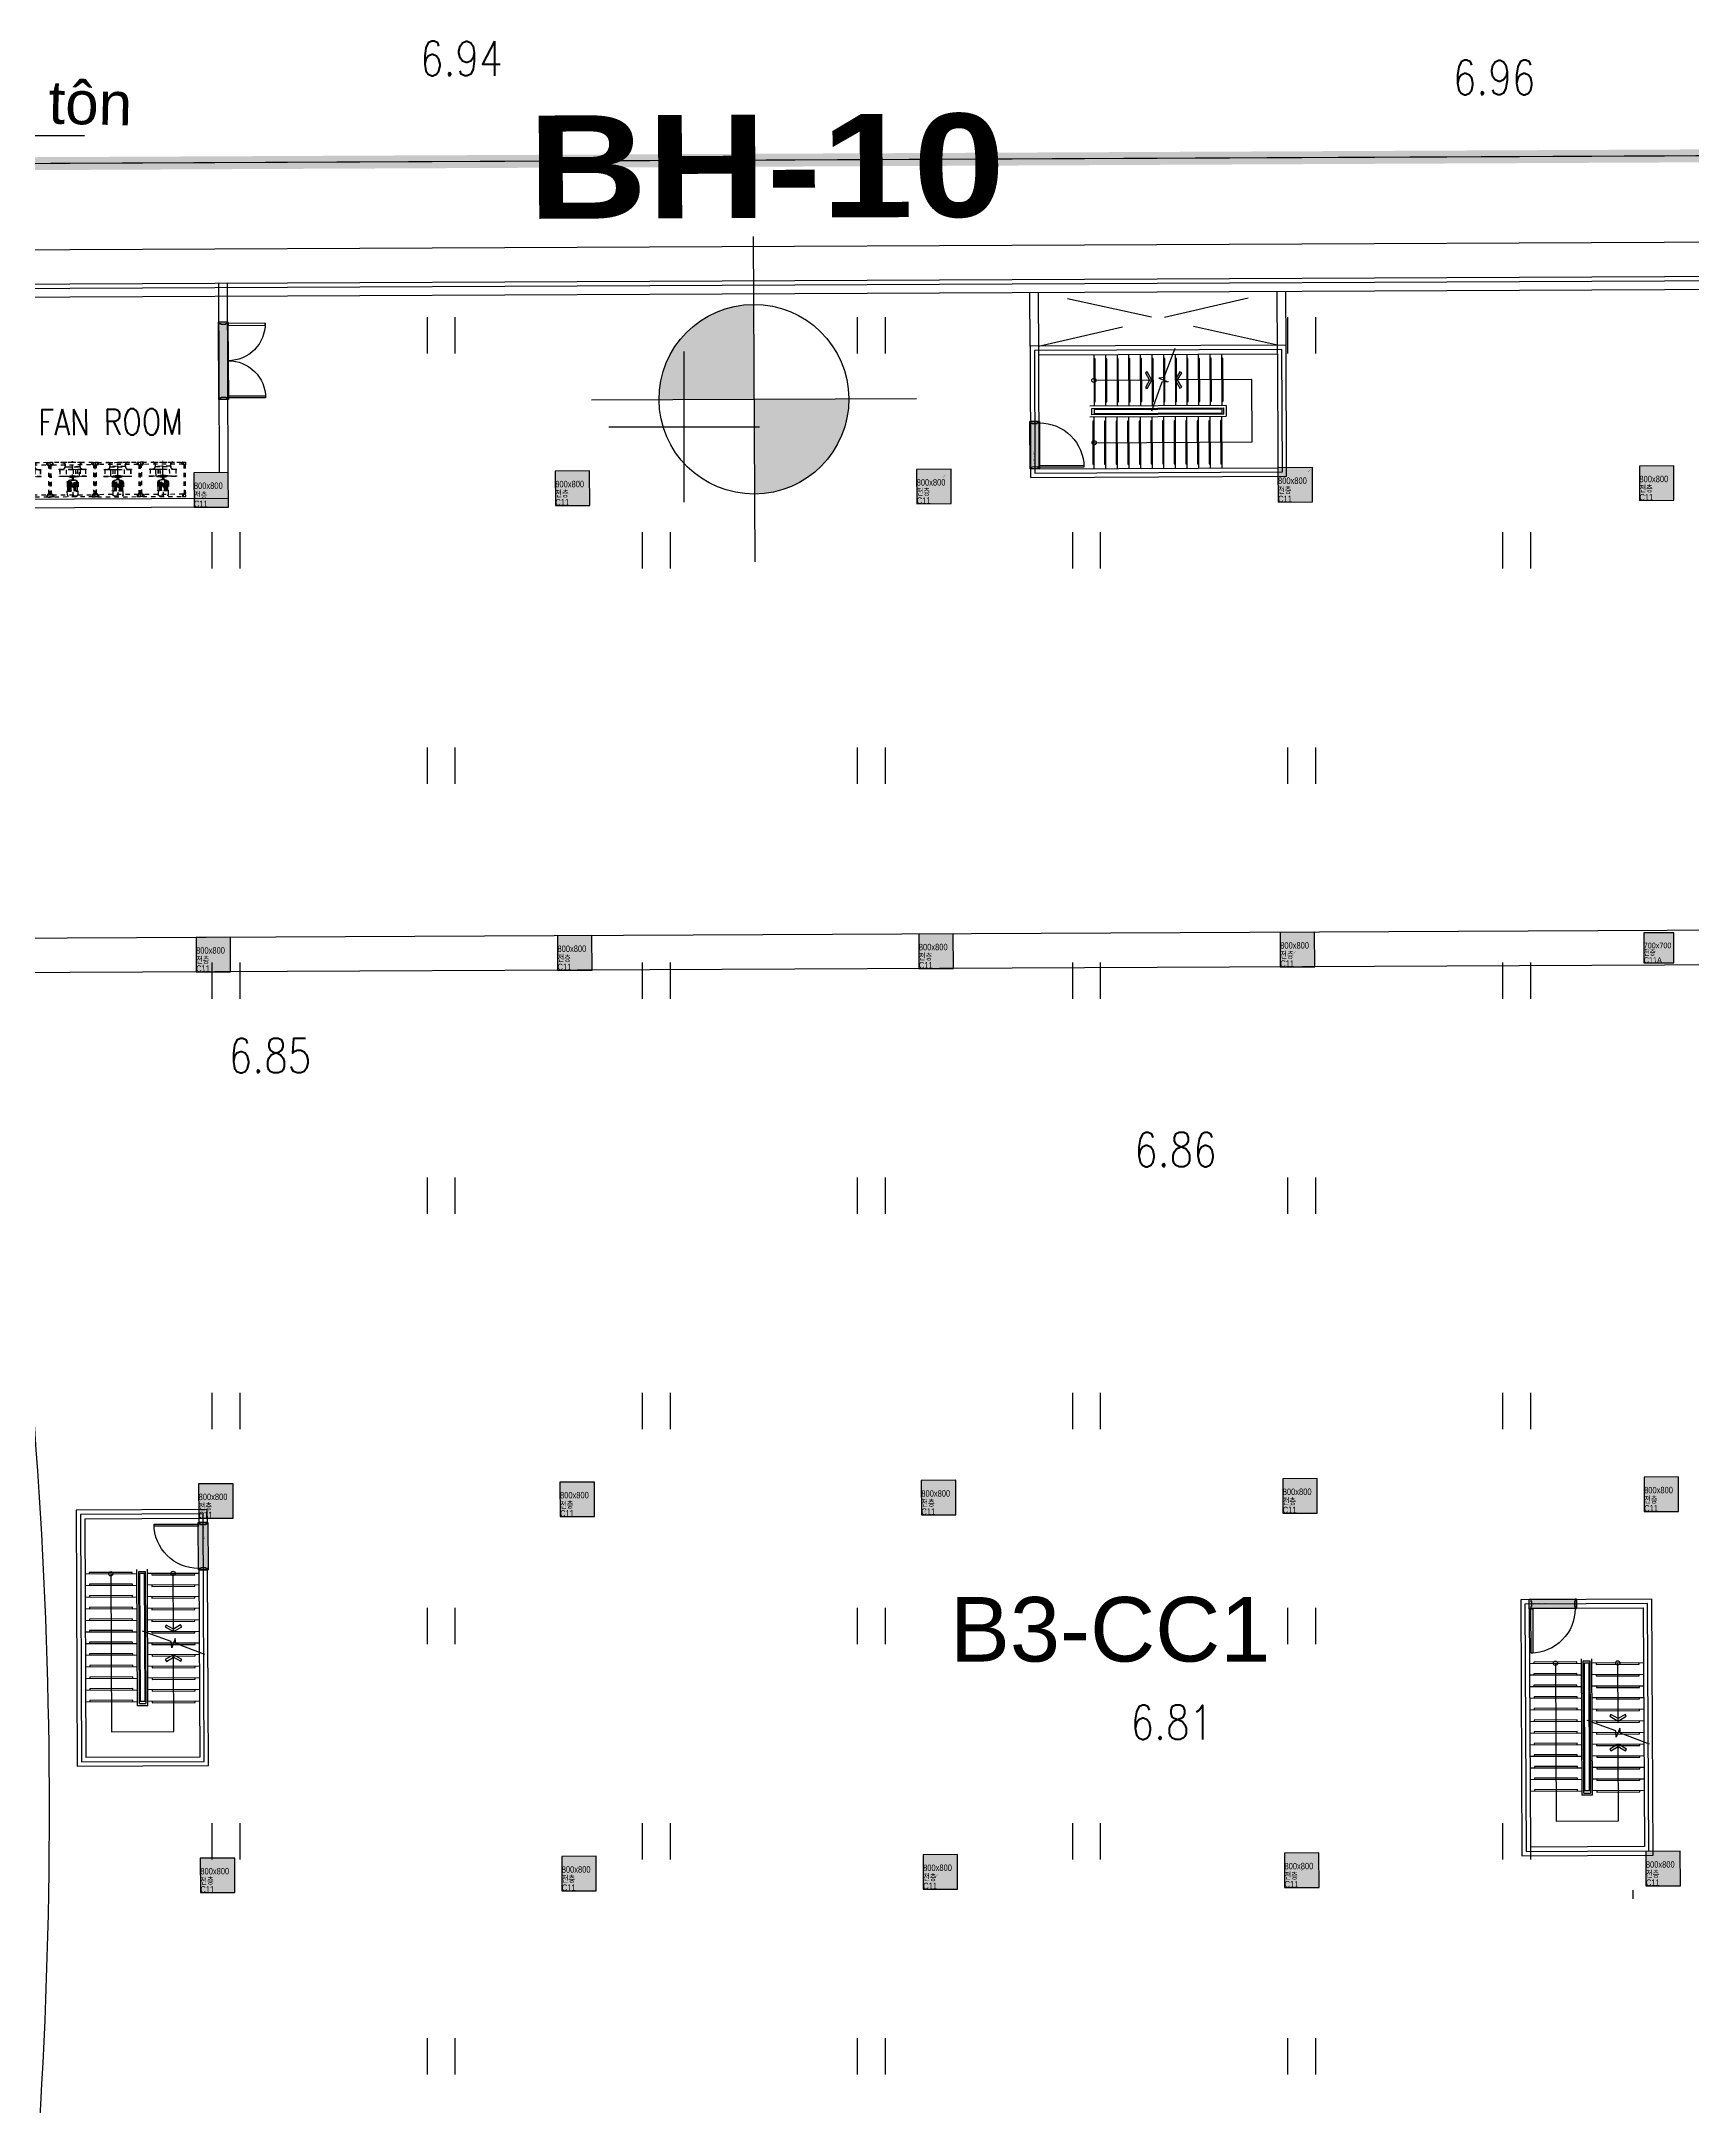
# Model space of a CAD drawing. Extents: x 582395 to 582722, y 2329868 to 2330119.
# Drawn here: x 582535.06 to 582573.44, y 2330010.96 to 2330058.96 of the extents above; entities that cross this region are included whole.
import ezdxf
from ezdxf.enums import TextEntityAlignment as Align

# ---------------------------------------------------------------- set-up
doc = ezdxf.new("R2010")
doc.units = 0
for name, pattern in [('ACAD_ISO05W100', [33, 24, -3, 0, -3, 0, -3]), ('CENTER2', [1.125, 0.75, -0.125, 0.125, -0.125]), ('DASHED', [3, 2, -1]), ('HIDDEN', [2, 1, -1])]:
    doc.linetypes.add(name, pattern=pattern)
for name, color, linetype in [('A-254', 254, 'Continuous'), ('A-CEN2', 8, 'CENTER2'), ('A-COL', 2, 'Continuous'), ('A-CON', 2, 'Continuous'), ('A-ELE2', 3, 'Continuous'), ('A-ELE4', 8, 'Continuous'), ('A-HR', 6, 'Continuous'), ('A-OPEN2', 9, 'DASHED'), ('A-SITE', 2, 'ACAD_ISO05W100'), ('A-STR', 4, 'Continuous'), ('A-SYM', 7, 'Continuous'), ('A-WALB', 3, 'Continuous'), ('A-WIN', 6, 'Continuous'), ('dc1', 4, 'Continuous'), ('K1_T', 7, 'Continuous'), ('KYHIEU', 3, 'Continuous'), ('MM-ACHT-EQPM', 1, 'Continuous'), ('RG', 11, 'Continuous'), ('TEXT1', 2, 'Continuous'), ('TEXT2', 1, 'Continuous'), ('X-PLAN$0$A-DOOR', 4, 'Continuous'), ('X-PLAN$0$A-DOORF', 9, 'Continuous'), ('새 블$0$_A-DIM', 7, 'Continuous'), ('새 블$0$boring point', 2, 'Continuous')]:
    doc.layers.add(name, color=color, linetype=linetype)
doc.layers.add('EText', color=9, linetype='Continuous', lineweight=5)
doc.styles.add('CHU', font='', dxfattribs={"height": 1.5})
doc.styles.add('DC', font='romans.shx', dxfattribs={"width": 0.8, "height": 0.8})
doc.styles.add('Hrtext', font='', dxfattribs={"width": 0.8})
doc.styles.add('style1', font='romans.shx')
doc.styles.add('X-PLAN$0$Standard', font='')
doc.styles.add('새 블$0$arial black', font='')
doc.styles.get('CHU').set_extended_font_data('.VnArial')
doc.styles.get('Hrtext').set_extended_font_data('Dotum')
doc.styles.get('X-PLAN$0$Standard').set_extended_font_data('DotumChe')
doc.styles.get('새 블$0$arial black').set_extended_font_data('Arial Black')

# ---------------------------------------------------------------- blocks, each defined once
blk = doc.blocks.new('X-PLAN$0$SD-1000-220')
at = {"layer": 'X-PLAN$0$A-DOOR', "true_color": 0xffffff}
h = blk.add_hatch(color=7, dxfattribs=at)
h.dxf.hatch_style = 1
h.paths.add_polyline_path([(0, -192), (1100, -192), (1100, 28), (0, 28)])
at = {"layer": 'X-PLAN$0$A-DOOR'}
for points in [[(35, 28), (80, 28), (80, 1058), (35, 1058)], [(0, -192), (35, -192), (35, -142), (50, -142), (50, -22), (35, -22), (35, 28), (0, 28)], [(1100, -192), (1065, -192), (1065, -142), (1050, -142), (1050, -22), (1065, -22), (1065, 28), (1100, 28)]]:
    blk.add_lwpolyline(points, close=True, dxfattribs=at)
at = {"layer": 'X-PLAN$0$A-DOOR', "color": 7, "true_color": 0xffffff}
blk.add_lwpolyline([(0, -192), (1100, -192), (1100, 28), (0, 28)], close=True, dxfattribs=at)
at = {"layer": 'X-PLAN$0$A-DOORF'}
blk.add_arc((35, 28), 1030, 359.9893, 90.0107, dxfattribs=at)
at = {"layer": 'Defpoints', "linetype": 'Continuous', "style": 'X-PLAN$0$Standard', "text_generation_flag": 6}
blk.add_text('SD-1100-220', height=37.5, rotation=180, dxfattribs=at).set_placement((251, -88), align=Align.MIDDLE)
blk = doc.blocks.new('A$C4eba979e')
at = {"layer": 'A-254'}
h = blk.add_hatch(color=256, dxfattribs=at)
h.dxf.hatch_style = 1
h.paths.add_polyline_path([(400, 400), (-400, 400), (-400, -400), (400, -400)])
at = {"layer": 'A-COL'}
blk.add_lwpolyline([(-400, -400), (400, -400), (400, 400), (-400, 400)], close=True, dxfattribs=at)
at = {"layer": 'Defpoints', "const_width": 0.373}
blk.add_lwpolyline([(400, 400), (-400, -400)], dxfattribs=at)
at = {"layer": 'Defpoints', "style": 'Hrtext', "width": 0.8}
for s, p in [('800x800', (-400, 22)), ('C11', (-400, -400)), ('전층', (-400, -200))]:
    blk.add_text(s, height=150, dxfattribs=at).set_placement(p)
blk = doc.blocks.new('A$Ce15f4b68')
at = {"layer": 'A-254'}
h = blk.add_hatch(color=256, dxfattribs=at)
h.dxf.hatch_style = 1
h.paths.add_polyline_path([(350, 350), (-350, 350), (-350, -350), (350, -350)])
at = {"layer": 'A-COL'}
blk.add_lwpolyline([(-350, -350), (350, -350), (350, 350), (-350, 350)], close=True, dxfattribs=at)
at = {"layer": 'Defpoints', "const_width": 0.327}
blk.add_lwpolyline([(350, 350), (-350, -350)], dxfattribs=at)
at = {"layer": 'Defpoints', "style": 'Hrtext', "width": 0.8}
for s, p in [('700x700', (-350, -11)), ('C11A', (-350, -350)), ('전층', (-350, -175))]:
    blk.add_text(s, height=131.2, dxfattribs=at).set_placement(p)
blk = doc.blocks.new('DOOR_DOUBLE-1')
at = {"layer": 'X-PLAN$0$A-DOOR', "true_color": 0xffffff}
h = blk.add_hatch(color=7, dxfattribs=at)
h.dxf.hatch_style = 1
h.paths.add_polyline_path([(900, 220), (-900, 220), (-900, 0), (900, 0)])
at = {"layer": 'X-PLAN$0$A-DOOR'}
for points in [[(-865, 220), (-820, 220), (-820, 1085), (-865, 1085)], [(865, 220), (820, 220), (820, 1085), (865, 1085)], [(-900, 0), (-865, 0), (-865, 50), (-850, 50), (-850, 170), (-865, 170), (-865, 220), (-900, 220)], [(900, 0), (865, 0), (865, 50), (850, 50), (850, 170), (865, 170), (865, 220), (900, 220)]]:
    blk.add_lwpolyline(points, close=True, dxfattribs=at)
at = {"layer": 'X-PLAN$0$A-DOOR', "color": 7, "true_color": 0xffffff}
blk.add_lwpolyline([(900, 220), (-900, 220), (-900, 0), (900, 0)], close=True, dxfattribs=at)
at = {"layer": 'X-PLAN$0$A-DOORF'}
for centre, start, end in [((-865, 220), 359.9893, 90.0107), ((865, 220), 89.9893, 180.0107)]:
    blk.add_arc(centre, 865, start, end, dxfattribs=at)
blk = doc.blocks.new('A$C332D1D69')
at = {"layer": 'MM-ACHT-EQPM', "color": 253, "linetype": 'HIDDEN'}
for p, q in [((30, 1000), (30, 1050)), ((30, 1050), (97, 1050)), ((30, 47), (30, 1003)), ((30, 47), (30, 1003)), ((30, 1000), (65, 1000)), ((32, 978), (32, 1000)), ((32, 978), (34, 975)), ((33, 978), (33, 1000)), ((33, 978), (34, 976)), ((76, 976), (34, 976)), ((76, 975), (34, 975)), ((80, 1000), (65, 1000)), ((77, 978), (76, 976)), ((78, 978), (76, 975)), ((783, 1050), (77, 1050)), ((783, 1050), (77, 1050)), ((77, 978), (77, 1000)), ((78, 978), (78, 1000)), ((80, 1020), (97, 1020)), ((80, 1000), (80, 1020)), ((80, 1000), (80, 50)), ((80, 1000), (97, 1000)), ((97, 1020), (97, 1050)), ((97, 1050), (97, 1050)), ((119, 1048), (97, 1048)), ((119, 1047), (97, 1047)), ((119, 1023), (97, 1023)), ((119, 1022), (97, 1022)), ((780, 1020), (97, 1020)), ((97, 1020), (97, 1000)), ((119, 1048), (122, 1046)), ((119, 1047), (121, 1046)), ((119, 1022), (122, 1024)), ((119, 1023), (121, 1024)), ((121, 1046), (121, 1024)), ((122, 1046), (122, 1024)), ((741, 1048), (738, 1046)), ((738, 1046), (738, 1024)), ((741, 1022), (738, 1024)), ((741, 1047), (739, 1046)), ((739, 1046), (739, 1024)), ((741, 1023), (739, 1024)), ((741, 1048), (763, 1048)), ((741, 1047), (763, 1047)), ((741, 1023), (763, 1023)), ((741, 1022), (763, 1022)), ((763, 1020), (763, 1050)), ((830, 1050), (763, 1050)), ((763, 1050), (763, 1050)), ((763, 1020), (763, 1000)), ((780, 1020), (763, 1020)), ((780, 1000), (763, 1000)), ((780, 1000), (780, 1020)), ((780, 1000), (780, 50)), ((780, 1000), (795, 1000)), ((782, 978), (782, 1000)), ((782, 978), (784, 975)), ((783, 978), (783, 1000)), ((783, 978), (784, 976)), ((784, 976), (826, 976)), ((784, 975), (826, 975)), ((830, 1000), (795, 1000)), ((827, 978), (826, 976)), ((828, 978), (826, 975)), ((827, 978), (827, 1000)), ((828, 978), (828, 1000)), ((830, 1000), (830, 1050)), ((830, 47), (830, 1003)), ((406, 525), (0, 525)), ((30, 796), (33, 796)), ((30, 525), (30, 796)), ((33, 789), (30, 792)), ((33, 777), (30, 779)), ((33, 764), (30, 767)), ((33, 752), (30, 755)), ((30, 254), (30, 525)), ((36, 737), (31, 741)), ((33, 753), (33, 796)), ((33, 525), (33, 736)), ((33, 314), (33, 525)), ((72, 700), (68, 704)), ((86, 698), (83, 701)), ((88, 701), (128, 701)), ((88, 699), (134, 699)), ((98, 699), (96, 701)), ((111, 699), (108, 701)), ((123, 699), (121, 701)), ((128, 706), (129, 706)), ((128, 706), (128, 701)), ((128, 703), (129, 703)), ((128, 701), (134, 701)), ((128, 699), (128, 351)), ((132, 703), (129, 706)), ((134, 701), (133, 701)), ((134, 525), (134, 701)), ((134, 349), (134, 525)), ((143, 704), (140, 706)), ((153, 707), (150, 709)), ((161, 711), (159, 713)), ((169, 715), (167, 717)), ((176, 721), (174, 723)), ((182, 728), (180, 729)), ((187, 735), (185, 737)), ((191, 743), (189, 745)), ((194, 752), (192, 755)), ((193, 847), (196, 847)), ((193, 761), (193, 847)), ((196, 838), (193, 841)), ((196, 826), (193, 828)), ((196, 813), (193, 816)), ((196, 801), (193, 804)), ((196, 788), (193, 791)), ((196, 776), (193, 779)), ((196, 763), (193, 766)), ((193, 525), (193, 748)), ((193, 302), (193, 525)), ((196, 525), (196, 847)), ((196, 826), (351, 826)), ((196, 823), (351, 823)), ((196, 673), (351, 673)), ((196, 203), (196, 525)), ((196, 515), (342, 515)), ((320, 525), (843, 525)), ((335, 539), (335, 511)), ((335, 539), (335, 511)), ((336, 540), (427, 540)), ((336, 510), (427, 510)), ((342, 587), (342, 515)), ((342, 587), (349, 587)), ((342, 543), (374, 543)), ((342, 515), (342, 463)), ((374, 507), (342, 507)), ((349, 635), (349, 515)), ((349, 635), (356, 635)), ((349, 515), (349, 415)), ((351, 847), (356, 847)), ((351, 635), (351, 847)), ((356, 839), (351, 845)), ((356, 827), (351, 832)), ((356, 814), (351, 820)), ((356, 802), (351, 807)), ((356, 789), (351, 795)), ((356, 777), (351, 782)), ((356, 764), (351, 770)), ((356, 752), (351, 757)), ((356, 739), (351, 745)), ((356, 727), (351, 732)), ((356, 714), (351, 720)), ((356, 702), (351, 708)), ((356, 690), (351, 695)), ((356, 677), (351, 683)), ((356, 665), (351, 670)), ((356, 652), (351, 658)), ((356, 640), (351, 645)), ((356, 525), (356, 847)), ((356, 665), (365, 665)), ((356, 203), (356, 525)), ((365, 525), (365, 665)), ((365, 385), (365, 525)), ((366, 587), (374, 587)), ((374, 525), (374, 587)), ((374, 463), (374, 525)), ((427, 540), (429, 543)), ((427, 540), (427, 510)), ((429, 507), (427, 510)), ((429, 543), (429, 507)), ((429, 543), (431, 543)), ((429, 507), (431, 507)), ((431, 562), (431, 488)), ((431, 562), (438, 562)), ((431, 488), (438, 488)), ((438, 567), (438, 483)), ((438, 567), (440, 567)), ((438, 483), (440, 483)), ((440, 567), (440, 483)), ((471, 651), (471, 409)), ((486, 651), (471, 651)), ((486, 650), (499, 655)), ((486, 651), (486, 404)), ((699, 638), (486, 638)), ((486, 630), (499, 636)), ((699, 618), (486, 618)), ((486, 611), (499, 616)), ((699, 599), (486, 599)), ((486, 591), (499, 597)), ((699, 579), (486, 579)), ((486, 572), (499, 577)), ((699, 560), (486, 560)), ((486, 552), (499, 558)), ((486, 498), (499, 493)), ((699, 490), (486, 490)), ((493, 652), (692, 652)), ((493, 633), (692, 633)), ((493, 613), (692, 613)), ((493, 594), (692, 594)), ((493, 574), (692, 574)), ((493, 555), (692, 555)), ((493, 495), (692, 495)), ((499, 655), (685, 655)), ((499, 638), (499, 636)), ((499, 636), (685, 636)), ((499, 618), (499, 616)), ((499, 616), (685, 616)), ((499, 599), (499, 597)), ((499, 597), (685, 597)), ((499, 579), (499, 577)), ((499, 577), (685, 577)), ((499, 560), (499, 558)), ((499, 558), (685, 558)), ((499, 493), (685, 493)), ((499, 490), (499, 493)), ((587, 655), (587, 397)), ((699, 650), (685, 655)), ((685, 638), (685, 636)), ((699, 630), (685, 636)), ((685, 618), (685, 616)), ((699, 611), (685, 616)), ((685, 599), (685, 597)), ((699, 591), (685, 597)), ((685, 579), (685, 577)), ((699, 572), (685, 577)), ((685, 560), (685, 558)), ((699, 552), (685, 558)), ((699, 498), (685, 493)), ((685, 490), (685, 493)), ((699, 650), (699, 404)), ((783, 650), (699, 650)), ((810, 436), (810, 623)), ((33, 298), (30, 296)), ((33, 286), (30, 283)), ((33, 273), (30, 271)), ((33, 261), (30, 258)), ((33, 254), (30, 254)), ((30, 50), (30, 0)), ((30, 50), (65, 50)), ((30, 0), (97, 0)), ((36, 314), (31, 309)), ((32, 72), (34, 75)), ((32, 72), (32, 50)), ((33, 254), (33, 297)), ((33, 72), (34, 74)), ((33, 72), (33, 50)), ((76, 75), (34, 75)), ((76, 74), (34, 74)), ((80, 50), (65, 50)), ((72, 350), (68, 346)), ((78, 72), (76, 75)), ((77, 72), (76, 74)), ((77, 72), (77, 50)), ((783, 0), (77, 0)), ((783, 0), (77, 0)), ((78, 72), (78, 50)), ((80, 50), (80, 30)), ((80, 50), (97, 50)), ((80, 30), (97, 30)), ((86, 352), (83, 349)), ((134, 351), (88, 351)), ((128, 349), (88, 349)), ((98, 351), (96, 349)), ((97, 30), (97, 50)), ((763, 30), (97, 30)), ((97, 30), (97, 0)), ((119, 28), (97, 28)), ((119, 27), (97, 27)), ((119, 3), (97, 3)), ((119, 2), (97, 2)), ((97, 0), (97, 0)), ((111, 351), (108, 349)), ((119, 28), (122, 26)), ((119, 27), (121, 26)), ((119, 2), (122, 4)), ((119, 3), (121, 4)), ((123, 351), (121, 349)), ((121, 4), (121, 26)), ((122, 4), (122, 26)), ((128, 349), (128, 344)), ((134, 349), (128, 349)), ((129, 347), (128, 347)), ((129, 344), (128, 344)), ((132, 347), (129, 344)), ((134, 350), (133, 349)), ((143, 346), (140, 344)), ((153, 343), (150, 341)), ((161, 340), (159, 337)), ((169, 335), (167, 333)), ((176, 329), (174, 327)), ((182, 323), (180, 321)), ((187, 315), (185, 313)), ((191, 307), (189, 305)), ((194, 298), (192, 295)), ((193, 203), (193, 289)), ((196, 287), (193, 284)), ((196, 274), (193, 271)), ((196, 262), (193, 259)), ((196, 249), (193, 247)), ((196, 237), (193, 234)), ((196, 224), (193, 222)), ((196, 212), (193, 209)), ((196, 203), (193, 203)), ((196, 456), (349, 456)), ((196, 454), (349, 454)), ((196, 411), (351, 411)), ((196, 409), (351, 409)), ((351, 363), (196, 363)), ((196, 352), (351, 352)), ((196, 227), (351, 227)), ((196, 224), (351, 224)), ((349, 463), (342, 463)), ((356, 415), (349, 415)), ((351, 203), (351, 415)), ((356, 403), (351, 408)), ((356, 390), (351, 396)), ((356, 378), (351, 383)), ((356, 365), (351, 371)), ((356, 353), (351, 358)), ((356, 340), (351, 346)), ((356, 328), (351, 333)), ((356, 315), (351, 321)), ((356, 303), (351, 308)), ((356, 290), (351, 296)), ((356, 278), (351, 283)), ((356, 265), (351, 271)), ((356, 253), (351, 258)), ((356, 240), (351, 246)), ((356, 228), (351, 234)), ((356, 215), (351, 221)), ((356, 203), (351, 209)), ((356, 203), (351, 203)), ((365, 385), (356, 385)), ((374, 463), (366, 463)), ((486, 409), (471, 409)), ((486, 478), (499, 473)), ((699, 471), (486, 471)), ((486, 459), (499, 454)), ((699, 451), (486, 451)), ((486, 439), (499, 434)), ((486, 420), (499, 415)), ((699, 412), (486, 412)), ((486, 400), (499, 395)), ((493, 476), (692, 476)), ((493, 456), (692, 456)), ((493, 437), (692, 437)), ((493, 417), (692, 417)), ((493, 398), (692, 398)), ((499, 473), (685, 473)), ((499, 471), (499, 473)), ((499, 454), (685, 454)), ((499, 451), (499, 454)), ((499, 434), (685, 434)), ((499, 432), (499, 434)), ((499, 415), (685, 415)), ((499, 412), (499, 415)), ((499, 395), (685, 395)), ((699, 478), (685, 473)), ((685, 471), (685, 473)), ((699, 459), (685, 454)), ((685, 451), (685, 454)), ((699, 439), (685, 434)), ((685, 432), (685, 434)), ((699, 420), (685, 415)), ((685, 412), (685, 415)), ((699, 400), (685, 395)), ((699, 409), (783, 409)), ((741, 28), (738, 26)), ((738, 4), (738, 26)), ((741, 2), (738, 4)), ((741, 27), (739, 26)), ((739, 4), (739, 26)), ((741, 3), (739, 4)), ((741, 28), (763, 28)), ((741, 27), (763, 27)), ((741, 3), (763, 3)), ((741, 2), (763, 2)), ((763, 30), (763, 50)), ((780, 50), (763, 50)), ((763, 30), (763, 0)), ((780, 30), (763, 30)), ((830, 0), (763, 0)), ((763, 0), (763, 0)), ((780, 50), (780, 30)), ((780, 50), (795, 50)), ((782, 72), (784, 75)), ((782, 72), (782, 50)), ((783, 72), (784, 74)), ((783, 72), (783, 50)), ((784, 75), (826, 75)), ((784, 74), (826, 74)), ((830, 50), (795, 50)), ((828, 72), (826, 75)), ((827, 72), (826, 74)), ((827, 72), (827, 50)), ((828, 72), (828, 50)), ((830, 50), (830, 0))]:
    blk.add_line(p, q, dxfattribs=at)
for centre in [(94, 1003), (766, 1003), (94, 47), (766, 47)]:
    blk.add_circle(centre, 1.17, dxfattribs=at)
for centre, radius, start, end in [((85, 753), 54.8, 180.6764, 273.6831), ((85, 753), 52.1, 180.7136, 273.8723), ((130, 769), 63.2, 268.9575, 353.0607), ((130, 769), 66, 268.9984, 353.3735), ((366, 589), 1.67, 180, 270), ((85, 297), 54.8, 86.3169, 179.3236), ((85, 297), 52.1, 86.1277, 179.2864), ((130, 281), 66, 6.6265, 91.0016), ((130, 281), 63.2, 6.9393, 91.0425), ((366, 461), 1.67, 90, 180)]:
    blk.add_arc(centre, radius, start, end, dxfattribs=at)
at = {"layer": 'MM-ACHT-EQPM', "color": 253, "linetype": 'HIDDEN', "extrusion": (0, 0, -1)}
for centre, major_axis, start_param, end_param in [((336, 539), (0.766, 0.766), 3.926991, 5.497787), ((336, 539), (0.766, 0.766), 3.926991, 5.497787), ((336, 511), (-0.766, 0.766), 3.926991, 5.497787), ((336, 511), (-0.766, 0.766), 3.926991, 5.497787), ((547, 566), (-75.6, 75.6), 5.506722, 6.270067), ((547, 484), (75.6, 75.6), 3.154711, 3.918056), ((783, 623), (19.2, 19.2), -0.785398, 0.785398), ((783, 436), (-19.2, 19.2), 2.356194, 3.926991)]:
    blk.add_ellipse(centre, major_axis=major_axis, ratio=1, start_param=start_param, end_param=end_param, dxfattribs=at)
blk = doc.blocks.new('새 블$0$A$C76023817')
at = {"layer": '새 블$0$boring point'}
h = blk.add_hatch(color=3, dxfattribs=at)
edge = h.paths.add_edge_path()
edge.add_line((0, 0), (0, 1378))
edge.add_ellipse((0, 0), major_axis=(-120, 1373), ratio=1, start_angle=-5.0166, end_angle=84.9834)
edge.add_line((-1378, 0), (0, 0))
h = blk.add_hatch(color=3, dxfattribs=at)
edge = h.paths.add_edge_path()
edge.add_line((0, 0), (0, -1378))
edge.add_ellipse((0, 0), major_axis=(-120, 1373), ratio=1, start_angle=174.9834, end_angle=264.9834)
edge.add_line((1378, 0), (0, 0))
at = {"layer": '새 블$0$boring point', "color": 3}
for p, q in [((0, 2362), (0, -2362)), ((-2362, 0), (2362, 0))]:
    blk.add_line(p, q, dxfattribs=at)
blk.add_ellipse((0, 0), major_axis=(-2, 1378), ratio=1, start_param=4.710742435276957, end_param=10.99392774245654, dxfattribs=at)

msp = doc.modelspace()

# ---------------------------------------------------------------- linework, layer by layer
msp.add_line((582536.063, 2330056.762), (582532.49, 2330056.762))
at = {"layer": 'A-CEN2', "color": 8, "ltscale": 10}
for points in [[(582558.153, 2330048.926), (582563.903, 2330048.953), (582563.889, 2330051.803), (582558.139, 2330051.776)], [(582535.965, 2330024.723), (582535.992, 2330018.973), (582538.842, 2330018.986), (582538.815, 2330024.736)], [(582569.543, 2330022.643), (582569.57, 2330016.893), (582572.42, 2330016.907), (582572.393, 2330022.657)]]:
    msp.add_lwpolyline(points, close=True, dxfattribs=at)
at = {"layer": 'A-CON', "color": 8, "ltscale": 10}
for p, q in [((582449.779, 2330053.722), (582639.202, 2330054.603)), ((582450.583, 2330052.926), (582638.874, 2330053.802)), ((582558.24, 2330051.677), (582563.79, 2330051.702)), ((582558.252, 2330049.027), (582558.24, 2330051.677)), ((582563.79, 2330051.702), (582563.802, 2330049.052)), ((582536.066, 2330024.623), (582538.716, 2330024.636)), ((582538.716, 2330024.636), (582538.716, 2330024.536)), ((582538.916, 2330024.536), (582538.716, 2330024.536)), ((582538.721, 2330023.436), (582538.741, 2330019.086)), ((582538.921, 2330023.436), (582538.721, 2330023.436)), ((582569.644, 2330022.544), (582572.294, 2330022.556)), ((582572.294, 2330022.556), (582572.32, 2330017.006)), ((582538.741, 2330019.086), (582536.091, 2330019.073)), ((582572.32, 2330017.006), (582569.67, 2330016.994))]:
    msp.add_line(p, q, dxfattribs=at)
at = {"layer": 'A-CON', "color": 8}
for p, q in [((582649.852, 2330038.653), (582490.953, 2330037.914)), ((582649.055, 2330037.849), (582491.757, 2330037.117))]:
    msp.add_line(p, q, dxfattribs=at)
at = {"layer": 'A-CON', "color": 8, "ltscale": 10}
for points in [[(582558.039, 2330051.876), (582558.053, 2330048.826), (582564.003, 2330048.853), (582563.989, 2330051.903), (582558.039, 2330051.876)], [(582558.252, 2330049.027), (582563.802, 2330049.052)], [(582538.916, 2330024.536), (582538.915, 2330024.836), (582535.865, 2330024.822), (582535.892, 2330018.872), (582538.942, 2330018.887), (582538.921, 2330023.436)], [(582536.066, 2330024.623), (582536.091, 2330019.073)], [(582572.493, 2330022.757), (582569.443, 2330022.743), (582569.47, 2330016.793), (582572.52, 2330016.807), (582572.493, 2330022.757)], [(582569.644, 2330022.544), (582569.67, 2330016.994)]]:
    msp.add_lwpolyline(points, dxfattribs=at)
at = {"layer": 'A-ELE2', "color": 8}
for points in [[(582558.039, 2330051.876), (582558.033, 2330053.126)], [(582558.24, 2330051.677), (582558.233, 2330053.127)], [(582563.79, 2330051.702), (582563.783, 2330053.152)], [(582563.989, 2330051.903), (582563.983, 2330053.153)]]:
    msp.add_lwpolyline(points, dxfattribs=at)
at = {"layer": 'A-ELE4', "color": 8}
for points in [[(582559.525, 2330050.583), (582559.555, 2330050.583), (582559.55, 2330051.583), (582559.52, 2330051.583)], [(582559.795, 2330050.584), (582559.825, 2330050.584), (582559.82, 2330051.584), (582559.79, 2330051.584)], [(582560.065, 2330050.585), (582560.095, 2330050.585), (582560.09, 2330051.585), (582560.06, 2330051.585)], [(582560.335, 2330050.586), (582560.365, 2330050.587), (582560.36, 2330051.587), (582560.33, 2330051.586)], [(582560.605, 2330050.588), (582560.635, 2330050.588), (582560.63, 2330051.588), (582560.6, 2330051.588)], [(582560.875, 2330050.589), (582560.905, 2330050.589), (582560.9, 2330051.589), (582560.87, 2330051.589)], [(582561.145, 2330050.59), (582561.175, 2330050.59), (582561.17, 2330051.59), (582561.14, 2330051.59)], [(582561.415, 2330050.591), (582561.445, 2330050.592), (582561.44, 2330051.592), (582561.41, 2330051.591)], [(582561.685, 2330050.593), (582561.715, 2330050.593), (582561.71, 2330051.593), (582561.68, 2330051.593)], [(582561.955, 2330050.594), (582561.985, 2330050.594), (582561.98, 2330051.594), (582561.95, 2330051.594)], [(582562.225, 2330050.595), (582562.255, 2330050.595), (582562.25, 2330051.595), (582562.22, 2330051.595)], [(582562.495, 2330050.596), (582562.525, 2330050.597), (582562.52, 2330051.597), (582562.49, 2330051.596)], [(582559.527, 2330050.133), (582559.497, 2330050.132), (582559.502, 2330049.132), (582559.532, 2330049.133)], [(582559.797, 2330050.134), (582559.767, 2330050.134), (582559.772, 2330049.134), (582559.802, 2330049.134)], [(582560.067, 2330050.135), (582560.037, 2330050.135), (582560.042, 2330049.135), (582560.072, 2330049.135)], [(582560.337, 2330050.136), (582560.307, 2330050.136), (582560.312, 2330049.136), (582560.342, 2330049.136)], [(582560.607, 2330050.138), (582560.577, 2330050.137), (582560.582, 2330049.138), (582560.612, 2330049.138)], [(582560.877, 2330050.139), (582560.847, 2330050.139), (582560.852, 2330049.139), (582560.882, 2330049.139)], [(582561.147, 2330050.14), (582561.117, 2330050.14), (582561.122, 2330049.14), (582561.152, 2330049.14)], [(582561.417, 2330050.141), (582561.387, 2330050.141), (582561.392, 2330049.141), (582561.422, 2330049.141)], [(582561.687, 2330050.143), (582561.657, 2330050.143), (582561.662, 2330049.143), (582561.692, 2330049.143)], [(582561.957, 2330050.144), (582561.927, 2330050.144), (582561.932, 2330049.144), (582561.962, 2330049.144)], [(582562.227, 2330050.145), (582562.197, 2330050.145), (582562.202, 2330049.145), (582562.232, 2330049.145)], [(582562.497, 2330050.146), (582562.467, 2330050.146), (582562.472, 2330049.146), (582562.502, 2330049.146)], [(582537.172, 2330023.348), (582537.171, 2330023.378), (582536.171, 2330023.374), (582536.172, 2330023.344)], [(582537.621, 2330023.35), (582537.622, 2330023.32), (582538.622, 2330023.325), (582538.621, 2330023.355)], [(582537.173, 2330023.078), (582537.173, 2330023.108), (582536.173, 2330023.104), (582536.173, 2330023.074)], [(582537.174, 2330022.808), (582537.174, 2330022.838), (582536.174, 2330022.834), (582536.174, 2330022.804)], [(582537.623, 2330023.08), (582537.623, 2330023.05), (582538.623, 2330023.055), (582538.623, 2330023.085)], [(582537.624, 2330022.81), (582537.624, 2330022.78), (582538.624, 2330022.785), (582538.624, 2330022.815)], [(582537.175, 2330022.538), (582537.175, 2330022.568), (582536.175, 2330022.564), (582536.175, 2330022.534)], [(582537.177, 2330022.268), (582537.176, 2330022.298), (582536.176, 2330022.294), (582536.177, 2330022.264)], [(582537.625, 2330022.54), (582537.625, 2330022.51), (582538.625, 2330022.515), (582538.625, 2330022.545)], [(582537.627, 2330022.27), (582537.627, 2330022.24), (582538.627, 2330022.245), (582538.627, 2330022.275)], [(582537.178, 2330021.998), (582537.178, 2330022.028), (582536.178, 2330022.024), (582536.178, 2330021.994)], [(582537.628, 2330022), (582537.628, 2330021.97), (582538.628, 2330021.975), (582538.628, 2330022.005)], [(582537.179, 2330021.728), (582537.179, 2330021.758), (582536.179, 2330021.754), (582536.179, 2330021.724)], [(582537.18, 2330021.458), (582537.18, 2330021.488), (582536.18, 2330021.484), (582536.18, 2330021.454)], [(582537.629, 2330021.73), (582537.629, 2330021.7), (582538.629, 2330021.705), (582538.629, 2330021.735)], [(582537.63, 2330021.46), (582537.63, 2330021.43), (582538.63, 2330021.435), (582538.63, 2330021.465)], [(582537.182, 2330021.188), (582537.181, 2330021.218), (582536.181, 2330021.214), (582536.182, 2330021.184)], [(582537.183, 2330020.918), (582537.183, 2330020.948), (582536.183, 2330020.944), (582536.183, 2330020.914)], [(582537.632, 2330021.19), (582537.632, 2330021.16), (582538.632, 2330021.165), (582538.632, 2330021.195)], [(582537.633, 2330020.92), (582537.633, 2330020.89), (582538.633, 2330020.895), (582538.633, 2330020.925)], [(582570.75, 2330021.269), (582570.75, 2330021.299), (582569.75, 2330021.294), (582569.75, 2330021.264)], [(582570.751, 2330020.999), (582570.751, 2330021.029), (582569.751, 2330021.024), (582569.751, 2330020.994)], [(582571.2, 2330021.271), (582571.2, 2330021.241), (582572.2, 2330021.246), (582572.2, 2330021.276)], [(582571.201, 2330021.001), (582571.201, 2330020.971), (582572.201, 2330020.976), (582572.201, 2330021.006)], [(582537.184, 2330020.648), (582537.184, 2330020.678), (582536.184, 2330020.674), (582536.184, 2330020.644)], [(582537.185, 2330020.378), (582537.185, 2330020.408), (582536.185, 2330020.404), (582536.185, 2330020.374)], [(582537.634, 2330020.65), (582537.634, 2330020.62), (582538.634, 2330020.625), (582538.634, 2330020.655)], [(582537.635, 2330020.38), (582537.635, 2330020.35), (582538.635, 2330020.355), (582538.635, 2330020.385)], [(582570.752, 2330020.729), (582570.752, 2330020.759), (582569.752, 2330020.754), (582569.752, 2330020.724)], [(582570.753, 2330020.459), (582570.753, 2330020.489), (582569.753, 2330020.484), (582569.753, 2330020.454)], [(582571.202, 2330020.731), (582571.202, 2330020.701), (582572.202, 2330020.706), (582572.202, 2330020.736)], [(582571.203, 2330020.461), (582571.204, 2330020.431), (582572.204, 2330020.436), (582572.203, 2330020.466)], [(582570.755, 2330020.189), (582570.755, 2330020.219), (582569.755, 2330020.214), (582569.755, 2330020.184)], [(582570.756, 2330019.919), (582570.756, 2330019.949), (582569.756, 2330019.944), (582569.756, 2330019.914)], [(582571.205, 2330020.191), (582571.205, 2330020.161), (582572.205, 2330020.166), (582572.205, 2330020.196)], [(582571.206, 2330019.921), (582571.206, 2330019.891), (582572.206, 2330019.896), (582572.206, 2330019.926)], [(582570.757, 2330019.649), (582570.757, 2330019.679), (582569.757, 2330019.674), (582569.757, 2330019.644)], [(582570.758, 2330019.379), (582570.758, 2330019.409), (582569.758, 2330019.404), (582569.758, 2330019.374)], [(582571.207, 2330019.651), (582571.207, 2330019.621), (582572.207, 2330019.626), (582572.207, 2330019.656)], [(582570.76, 2330019.109), (582570.76, 2330019.139), (582569.76, 2330019.134), (582569.76, 2330019.104)], [(582571.208, 2330019.381), (582571.209, 2330019.351), (582572.209, 2330019.356), (582572.208, 2330019.386)], [(582571.21, 2330019.111), (582571.21, 2330019.081), (582572.21, 2330019.086), (582572.21, 2330019.116)], [(582570.761, 2330018.839), (582570.761, 2330018.869), (582569.761, 2330018.864), (582569.761, 2330018.834)], [(582570.762, 2330018.569), (582570.762, 2330018.599), (582569.762, 2330018.594), (582569.762, 2330018.564)], [(582571.211, 2330018.841), (582571.211, 2330018.811), (582572.211, 2330018.816), (582572.211, 2330018.846)], [(582571.212, 2330018.571), (582571.212, 2330018.541), (582572.212, 2330018.546), (582572.212, 2330018.576)], [(582570.763, 2330018.299), (582570.763, 2330018.329), (582569.763, 2330018.324), (582569.764, 2330018.294)], [(582571.213, 2330018.301), (582571.214, 2330018.271), (582572.214, 2330018.276), (582572.213, 2330018.306)]]:
    msp.add_lwpolyline(points, dxfattribs=at)
at = {"layer": 'A-HR', "color": 8}
for p, q in [((582562.595, 2330050.497), (582559.426, 2330050.482)), ((582559.427, 2330050.232), (582562.597, 2330050.247)), ((582559.476, 2330050.432), (582562.546, 2330050.447)), ((582559.476, 2330050.282), (582559.476, 2330050.432)), ((582562.546, 2330050.297), (582559.476, 2330050.282)), ((582562.546, 2330050.297), (582562.546, 2330050.447)), ((582562.595, 2330050.497), (582562.597, 2330050.247)), ((582537.271, 2330023.449), (582537.286, 2330020.279)), ((582537.321, 2330023.399), (582537.471, 2330023.4)), ((582537.336, 2330020.329), (582537.321, 2330023.399)), ((582537.471, 2330023.4), (582537.486, 2330020.33)), ((582537.536, 2330020.28), (582537.521, 2330023.45)), ((582570.849, 2330021.369), (582570.864, 2330018.199)), ((582570.914, 2330018.25), (582570.899, 2330021.32)), ((582570.899, 2330021.32), (582571.049, 2330021.32)), ((582571.049, 2330021.32), (582571.064, 2330018.25)), ((582571.114, 2330018.201), (582571.099, 2330021.37)), ((582537.536, 2330020.28), (582537.286, 2330020.279)), ((582537.336, 2330020.329), (582537.486, 2330020.33)), ((582571.114, 2330018.201), (582570.864, 2330018.199)), ((582570.914, 2330018.25), (582571.064, 2330018.25))]:
    msp.add_line(p, q, dxfattribs=at)
at = {"layer": 'A-OPEN2', "color": 8}
for points in [[(582563.789, 2330051.902), (582558.233, 2330053.127)], [(582558.239, 2330051.877), (582563.783, 2330053.152)]]:
    msp.add_lwpolyline(points, dxfattribs=at)
at = {"layer": 'A-SITE', "const_width": 0.3}
msp.add_lwpolyline([(582670.15, 2330026.75), (582640.01, 2330056.61), (582447.17, 2330055.71), (582447.61, 2329957.39), (582670.47, 2329958.45)], close=True, dxfattribs=at)
at = {"layer": 'A-STR', "color": 8}
for p, q in [((582559.52, 2330051.683), (582559.526, 2330050.483)), ((582559.79, 2330051.684), (582559.796, 2330050.484)), ((582560.06, 2330051.685), (582560.066, 2330050.485)), ((582560.33, 2330051.686), (582560.336, 2330050.486)), ((582560.6, 2330051.688), (582560.606, 2330050.488)), ((582560.87, 2330051.689), (582560.876, 2330050.489)), ((582561.14, 2330051.69), (582561.146, 2330050.49)), ((582561.41, 2330051.691), (582561.416, 2330050.491)), ((582561.68, 2330051.693), (582561.686, 2330050.493)), ((582561.95, 2330051.694), (582561.956, 2330050.494)), ((582562.22, 2330051.695), (582562.226, 2330050.495)), ((582562.49, 2330051.696), (582562.495, 2330050.496)), ((582559.526, 2330050.433), (582559.526, 2330050.308)), ((582559.526, 2330050.408), (582562.496, 2330050.421)), ((582562.496, 2330050.321), (582559.526, 2330050.308)), ((582559.526, 2330050.283), (582559.526, 2330050.308)), ((582559.532, 2330049.033), (582559.527, 2330050.233)), ((582559.796, 2330050.434), (582559.796, 2330050.409)), ((582559.796, 2330050.284), (582559.796, 2330050.309)), ((582559.802, 2330049.034), (582559.797, 2330050.234)), ((582560.066, 2330050.435), (582560.066, 2330050.41)), ((582560.066, 2330050.285), (582560.066, 2330050.31)), ((582560.072, 2330049.035), (582560.067, 2330050.235)), ((582560.336, 2330050.436), (582560.336, 2330050.411)), ((582560.336, 2330050.286), (582560.336, 2330050.311)), ((582560.342, 2330049.036), (582560.337, 2330050.236)), ((582560.606, 2330050.438), (582560.606, 2330050.413)), ((582560.606, 2330050.288), (582560.606, 2330050.313)), ((582560.612, 2330049.038), (582560.607, 2330050.238)), ((582560.876, 2330050.439), (582560.876, 2330050.414)), ((582560.876, 2330050.289), (582560.876, 2330050.314)), ((582560.882, 2330049.039), (582560.877, 2330050.239)), ((582561.146, 2330050.44), (582561.146, 2330050.415)), ((582561.146, 2330050.29), (582561.146, 2330050.315)), ((582561.152, 2330049.04), (582561.147, 2330050.24)), ((582561.416, 2330050.441), (582561.416, 2330050.416)), ((582561.416, 2330050.291), (582561.416, 2330050.316)), ((582561.422, 2330049.041), (582561.417, 2330050.241)), ((582561.686, 2330050.443), (582561.686, 2330050.418)), ((582561.686, 2330050.293), (582561.686, 2330050.318)), ((582561.692, 2330049.043), (582561.687, 2330050.243)), ((582561.956, 2330050.444), (582561.956, 2330050.419)), ((582561.956, 2330050.294), (582561.956, 2330050.319)), ((582561.962, 2330049.044), (582561.957, 2330050.244)), ((582562.226, 2330050.445), (582562.226, 2330050.42)), ((582562.226, 2330050.295), (582562.226, 2330050.32)), ((582562.232, 2330049.045), (582562.227, 2330050.245)), ((582562.496, 2330050.446), (582562.496, 2330050.296)), ((582562.502, 2330049.046), (582562.497, 2330050.246)), ((582536.072, 2330023.343), (582537.272, 2330023.349)), ((582537.322, 2330023.349), (582537.347, 2330023.349)), ((582537.472, 2330023.35), (582537.347, 2330023.349)), ((582537.36, 2330020.379), (582537.347, 2330023.349)), ((582537.447, 2330023.35), (582537.46, 2330020.38)), ((582538.721, 2330023.356), (582537.521, 2330023.35)), ((582536.073, 2330023.073), (582537.273, 2330023.079)), ((582536.074, 2330022.803), (582537.274, 2330022.809)), ((582537.323, 2330023.079), (582537.348, 2330023.079)), ((582537.324, 2330022.809), (582537.349, 2330022.809)), ((582537.473, 2330023.08), (582537.448, 2330023.08)), ((582537.474, 2330022.81), (582537.449, 2330022.81)), ((582538.723, 2330023.086), (582537.523, 2330023.08)), ((582538.724, 2330022.816), (582537.524, 2330022.81)), ((582536.075, 2330022.533), (582537.275, 2330022.539)), ((582537.325, 2330022.539), (582537.35, 2330022.539)), ((582537.475, 2330022.54), (582537.45, 2330022.54)), ((582538.725, 2330022.546), (582537.525, 2330022.54)), ((582538.727, 2330022.276), (582537.527, 2330022.27)), ((582536.077, 2330022.263), (582537.277, 2330022.269)), ((582536.078, 2330021.993), (582537.278, 2330021.999)), ((582537.327, 2330022.269), (582537.352, 2330022.269)), ((582537.328, 2330021.999), (582537.353, 2330021.999)), ((582537.477, 2330022.27), (582537.452, 2330022.27)), ((582537.478, 2330022), (582537.453, 2330022)), ((582538.728, 2330022.006), (582537.528, 2330022)), ((582536.079, 2330021.723), (582537.279, 2330021.729)), ((582536.08, 2330021.453), (582537.28, 2330021.459)), ((582537.329, 2330021.729), (582537.354, 2330021.729)), ((582537.33, 2330021.459), (582537.355, 2330021.459)), ((582537.479, 2330021.73), (582537.454, 2330021.73)), ((582537.48, 2330021.46), (582537.455, 2330021.46)), ((582538.729, 2330021.736), (582537.529, 2330021.73)), ((582538.73, 2330021.466), (582537.53, 2330021.46)), ((582536.082, 2330021.183), (582537.282, 2330021.189)), ((582536.083, 2330020.913), (582537.283, 2330020.919)), ((582537.332, 2330021.189), (582537.357, 2330021.189)), ((582537.333, 2330020.919), (582537.358, 2330020.919)), ((582537.482, 2330021.19), (582537.457, 2330021.19)), ((582537.483, 2330020.92), (582537.458, 2330020.92)), ((582538.732, 2330021.196), (582537.532, 2330021.19)), ((582538.733, 2330020.926), (582537.533, 2330020.92)), ((582569.65, 2330021.264), (582570.85, 2330021.269)), ((582569.651, 2330020.994), (582570.851, 2330020.999)), ((582570.9, 2330021.27), (582570.925, 2330021.27)), ((582570.901, 2330021), (582570.926, 2330021)), ((582571.05, 2330021.27), (582570.925, 2330021.27)), ((582570.938, 2330018.3), (582570.925, 2330021.27)), ((582571.025, 2330021.27), (582571.038, 2330018.3)), ((582571.051, 2330021), (582571.026, 2330021)), ((582572.3, 2330021.276), (582571.1, 2330021.27)), ((582572.301, 2330021.006), (582571.101, 2330021)), ((582536.084, 2330020.643), (582537.284, 2330020.649)), ((582536.085, 2330020.373), (582537.285, 2330020.379)), ((582537.334, 2330020.649), (582537.359, 2330020.649)), ((582537.485, 2330020.38), (582537.335, 2330020.379)), ((582537.484, 2330020.65), (582537.459, 2330020.65)), ((582538.734, 2330020.656), (582537.534, 2330020.65)), ((582538.735, 2330020.386), (582537.535, 2330020.38)), ((582569.652, 2330020.724), (582570.852, 2330020.729)), ((582569.653, 2330020.454), (582570.853, 2330020.459)), ((582570.902, 2330020.73), (582570.927, 2330020.73)), ((582570.903, 2330020.46), (582570.928, 2330020.46)), ((582571.052, 2330020.73), (582571.027, 2330020.73)), ((582571.053, 2330020.46), (582571.028, 2330020.46)), ((582572.302, 2330020.736), (582571.102, 2330020.73)), ((582572.303, 2330020.466), (582571.103, 2330020.46)), ((582569.655, 2330020.184), (582570.855, 2330020.189)), ((582569.656, 2330019.914), (582570.856, 2330019.919)), ((582570.905, 2330020.19), (582570.93, 2330020.19)), ((582570.906, 2330019.92), (582570.931, 2330019.92)), ((582571.055, 2330020.19), (582571.03, 2330020.19)), ((582571.056, 2330019.92), (582571.031, 2330019.92)), ((582572.305, 2330020.196), (582571.105, 2330020.19)), ((582572.306, 2330019.926), (582571.106, 2330019.92)), ((582569.657, 2330019.644), (582570.857, 2330019.649)), ((582570.907, 2330019.65), (582570.932, 2330019.65)), ((582571.057, 2330019.65), (582571.032, 2330019.65)), ((582572.307, 2330019.656), (582571.107, 2330019.65)), ((582569.658, 2330019.374), (582570.858, 2330019.379)), ((582569.66, 2330019.104), (582570.86, 2330019.109)), ((582570.908, 2330019.38), (582570.933, 2330019.38)), ((582570.91, 2330019.11), (582570.935, 2330019.11)), ((582571.058, 2330019.38), (582571.033, 2330019.38)), ((582571.06, 2330019.11), (582571.035, 2330019.11)), ((582572.308, 2330019.386), (582571.108, 2330019.38)), ((582572.31, 2330019.116), (582571.11, 2330019.11)), ((582569.661, 2330018.834), (582570.861, 2330018.839)), ((582569.662, 2330018.564), (582570.862, 2330018.569)), ((582570.911, 2330018.84), (582570.936, 2330018.84)), ((582570.912, 2330018.57), (582570.937, 2330018.57)), ((582571.061, 2330018.84), (582571.036, 2330018.84)), ((582571.062, 2330018.57), (582571.037, 2330018.57)), ((582572.311, 2330018.846), (582571.111, 2330018.84)), ((582572.312, 2330018.576), (582571.112, 2330018.571)), ((582569.664, 2330018.294), (582570.863, 2330018.299)), ((582571.063, 2330018.3), (582570.913, 2330018.3)), ((582572.313, 2330018.306), (582571.113, 2330018.301))]:
    msp.add_line(p, q, dxfattribs=at)
at = {"layer": 'A-SYM', "color": 8}
for points in [[(582561.408, 2330051.82), (582561.152, 2330051.148), (582561.036, 2330051.131), (582561.249, 2330051.049), (582561.101, 2330051.038), (582560.864, 2330050.368)], [(582560.873, 2330051.089), (582559.523, 2330051.083)], [(582559.529, 2330049.633), (582563.199, 2330049.65), (582563.193, 2330051.1), (582561.413, 2330051.091)], [(582536.672, 2330023.346), (582536.689, 2330019.676), (582538.139, 2330019.683), (582538.13, 2330021.463)], [(582538.128, 2330022.003), (582538.121, 2330023.353)], [(582538.859, 2330021.468), (582538.187, 2330021.724), (582538.17, 2330021.839), (582538.088, 2330021.626), (582538.077, 2330021.774), (582537.407, 2330022.011)], [(582570.25, 2330021.267), (582570.267, 2330017.597), (582571.717, 2330017.603), (582571.708, 2330019.383)], [(582571.706, 2330019.923), (582571.7, 2330021.273)], [(582572.437, 2330019.388), (582571.765, 2330019.644), (582571.748, 2330019.76), (582571.666, 2330019.547), (582571.656, 2330019.695), (582570.986, 2330019.932)]]:
    msp.add_lwpolyline(points, dxfattribs=at)
for points in [[(582560.761, 2330051.28), (582560.72, 2330051.256), (582560.817, 2330051.089), (582560.721, 2330050.92), (582560.763, 2330050.896), (582560.873, 2330051.089)], [(582561.524, 2330050.9), (582561.566, 2330050.924), (582561.468, 2330051.092), (582561.564, 2330051.26), (582561.523, 2330051.284), (582561.413, 2330051.091)], [(582538.319, 2330022.115), (582538.295, 2330022.156), (582538.128, 2330022.058), (582537.959, 2330022.154), (582537.935, 2330022.113), (582538.128, 2330022.003)], [(582537.939, 2330021.351), (582537.963, 2330021.31), (582538.131, 2330021.407), (582538.299, 2330021.311), (582538.323, 2330021.353), (582538.13, 2330021.463)], [(582571.897, 2330020.035), (582571.873, 2330020.076), (582571.706, 2330019.979), (582571.537, 2330020.075), (582571.513, 2330020.033), (582571.706, 2330019.923)], [(582571.517, 2330019.272), (582571.541, 2330019.23), (582571.709, 2330019.328), (582571.877, 2330019.232), (582571.901, 2330019.273), (582571.708, 2330019.383)]]:
    msp.add_lwpolyline(points, close=True, dxfattribs=at)
for centre in [(582559.523, 2330051.083), (582559.529, 2330049.633), (582536.672, 2330023.346), (582538.121, 2330023.353), (582570.25, 2330021.267), (582571.7, 2330021.273)]:
    msp.add_circle(centre, 0.05, dxfattribs=at)
at = {"layer": 'A-WALB', "color": 8, "ltscale": 10}
for p, q in [((582533.931, 2330053.214), (582637.081, 2330053.693)), ((582533.932, 2330053.014), (582637.082, 2330053.493)), ((582539.202, 2330048.938), (582539.182, 2330053.338)), ((582539.402, 2330048.939), (582539.382, 2330053.339)), ((582539.405, 2330048.339), (582526.355, 2330048.278)), ((582539.406, 2330048.139), (582526.356, 2330048.078))]:
    msp.add_line(p, q, dxfattribs=at)
at = {"layer": 'A-WIN', "ltscale": 10}
msp.add_line((582572.057, 2330015.791), (582572.056, 2330015.991), dxfattribs=at)
msp.add_lwpolyline([(582486.282, 2330038.971, 0.342248), (582481.049, 2330033.806, 0.068647), (582481.195, 2330002.429, 0.342248), (582486.476, 2329997.313, 0.057417), (582529.008, 2329997.511, 0.342248), (582534.241, 2330002.676, 0.068647), (582534.095, 2330034.052, 0.342248), (582528.814, 2330039.169, 0.057417)], format="xyb", close=True, dxfattribs=at)
at = {"layer": 'K1_T'}
for p, q in [((582550, 2330048.25), (582550, 2330051.75)), ((582548.25, 2330050), (582551.75, 2330050))]:
    msp.add_line(p, q, dxfattribs=at)
at = {"layer": 'KYHIEU'}
for p, q in [((582544.022, 2330052.553), (582544.022, 2330051.708)), ((582544.672, 2330052.553), (582544.672, 2330051.708)), ((582554.022, 2330052.553), (582554.022, 2330051.708)), ((582554.672, 2330052.553), (582554.672, 2330051.708)), ((582564.022, 2330052.553), (582564.022, 2330051.708)), ((582564.672, 2330052.553), (582564.672, 2330051.708)), ((582539.022, 2330047.553), (582539.022, 2330046.708)), ((582539.672, 2330047.553), (582539.672, 2330046.708)), ((582549.022, 2330047.553), (582549.022, 2330046.708)), ((582549.672, 2330047.553), (582549.672, 2330046.708)), ((582559.022, 2330047.553), (582559.022, 2330046.708)), ((582559.672, 2330047.553), (582559.672, 2330046.708)), ((582569.022, 2330047.553), (582569.022, 2330046.708)), ((582569.672, 2330047.553), (582569.672, 2330046.708)), ((582544.022, 2330042.553), (582544.022, 2330041.708)), ((582544.672, 2330042.553), (582544.672, 2330041.708)), ((582554.022, 2330042.553), (582554.022, 2330041.708)), ((582554.672, 2330042.553), (582554.672, 2330041.708)), ((582564.022, 2330042.553), (582564.022, 2330041.708)), ((582564.672, 2330042.553), (582564.672, 2330041.708)), ((582539.022, 2330037.553), (582539.022, 2330036.708)), ((582539.672, 2330037.553), (582539.672, 2330036.708)), ((582549.022, 2330037.553), (582549.022, 2330036.708)), ((582549.672, 2330037.553), (582549.672, 2330036.708)), ((582559.022, 2330037.553), (582559.022, 2330036.708)), ((582559.672, 2330037.553), (582559.672, 2330036.708)), ((582569.022, 2330037.553), (582569.022, 2330036.708)), ((582569.672, 2330037.553), (582569.672, 2330036.708)), ((582544.022, 2330032.553), (582544.022, 2330031.708)), ((582544.672, 2330032.553), (582544.672, 2330031.708)), ((582554.022, 2330032.553), (582554.022, 2330031.708)), ((582554.672, 2330032.553), (582554.672, 2330031.708)), ((582564.022, 2330032.553), (582564.022, 2330031.708)), ((582564.672, 2330032.553), (582564.672, 2330031.708)), ((582539.022, 2330027.553), (582539.022, 2330026.708)), ((582539.672, 2330027.553), (582539.672, 2330026.708)), ((582549.022, 2330027.553), (582549.022, 2330026.708)), ((582549.672, 2330027.553), (582549.672, 2330026.708)), ((582559.022, 2330027.553), (582559.022, 2330026.708)), ((582559.672, 2330027.553), (582559.672, 2330026.708)), ((582569.022, 2330027.553), (582569.022, 2330026.708)), ((582569.672, 2330027.553), (582569.672, 2330026.708)), ((582544.022, 2330022.553), (582544.022, 2330021.708)), ((582544.672, 2330022.553), (582544.672, 2330021.708)), ((582554.022, 2330022.553), (582554.022, 2330021.708)), ((582554.672, 2330022.553), (582554.672, 2330021.708)), ((582564.022, 2330022.553), (582564.022, 2330021.708)), ((582564.672, 2330022.553), (582564.672, 2330021.708)), ((582539.022, 2330017.553), (582539.022, 2330016.708)), ((582539.672, 2330017.553), (582539.672, 2330016.708)), ((582549.022, 2330017.553), (582549.022, 2330016.708)), ((582549.672, 2330017.553), (582549.672, 2330016.708)), ((582559.022, 2330017.553), (582559.022, 2330016.708)), ((582559.672, 2330017.553), (582559.672, 2330016.708)), ((582569.022, 2330017.553), (582569.022, 2330016.708)), ((582569.672, 2330017.553), (582569.672, 2330016.708)), ((582544.022, 2330012.553), (582544.022, 2330011.708)), ((582544.672, 2330012.553), (582544.672, 2330011.708)), ((582554.022, 2330012.553), (582554.022, 2330011.708)), ((582554.672, 2330012.553), (582554.672, 2330011.708)), ((582564.022, 2330012.553), (582564.022, 2330011.708)), ((582564.672, 2330012.553), (582564.672, 2330011.708))]:
    msp.add_line(p, q, dxfattribs=at)
at = {"layer": 'RG'}
msp.add_line((582640.01, 2330056.61), (582447.17, 2330055.71), dxfattribs=at)
at = {"layer": 'RG', "color": 11}
msp.add_lwpolyline([(582670.15, 2330026.75), (582640.01, 2330056.61), (582447.17, 2330055.71), (582447.61, 2329957.39), (582670.47, 2329958.45)], close=True, dxfattribs=at)

# ---------------------------------------------------------------- block references
at = {"color": 8, "xscale": -0.001, "yscale": 0.001, "zscale": 0.001, "rotation": 270.2665116774999}
msp.add_blockref('DOOR_DOUBLE-1', (582539.18, 2330051.538), dxfattribs=at)
at = {"layer": 'A-CON', "color": 8, "xscale": 0.001, "yscale": 0.001, "zscale": 0.001, "rotation": 0.2665116774998639}
for name, p in [('A$C4eba979e', (582539.004, 2330048.537)), ('A$C4eba979e', (582547.404, 2330048.576)), ('A$C4eba979e', (582555.804, 2330048.615)), ('A$C4eba979e', (582564.204, 2330048.654)), ('A$C4eba979e', (582572.604, 2330048.693)), ('A$C4eba979e', (582539.055, 2330037.737)), ('A$C4eba979e', (582547.455, 2330037.776)), ('A$C4eba979e', (582555.854, 2330037.815)), ('A$C4eba979e', (582564.254, 2330037.854)), ('A$Ce15f4b68', (582572.654, 2330037.894)), ('A$C4eba979e', (582539.114, 2330025.037)), ('A$C4eba979e', (582547.514, 2330025.076)), ('A$C4eba979e', (582555.913, 2330025.116)), ('A$C4eba979e', (582564.313, 2330025.155)), ('A$C4eba979e', (582572.713, 2330025.194)), ('A$C4eba979e', (582539.154, 2330016.337)), ('A$C4eba979e', (582547.554, 2330016.377)), ('A$C4eba979e', (582555.954, 2330016.416)), ('A$C4eba979e', (582564.354, 2330016.455)), ('A$C4eba979e', (582572.754, 2330016.494))]:
    msp.add_blockref(name, p, dxfattribs=at)
at = {"layer": 'MM-ACHT-EQPM', "color": 8, "yscale": 0.001, "zscale": 0.001}
for p, xscale, rotation in [((582535.258, 2330049.2), -0.001, 90.26651167749988), ((582536.308, 2330049.205), -0.001, 90.26651167749988), ((582536.308, 2330049.205), 0.001, 270.2665116774999), ((582537.358, 2330049.21), 0.001, 270.2665116774999)]:
    msp.add_blockref('A$C332D1D69', p, dxfattribs=dict(at, xscale=xscale, rotation=rotation))
at = {"layer": 'X-PLAN$0$A-DOOR', "color": 8, "xscale": -0.001, "yscale": 0.001, "zscale": 0.001}
for p, rotation in [((582558.234, 2330049.027), 270.2665116774999), ((582569.644, 2330022.562), 180.2665116774999)]:
    msp.add_blockref('X-PLAN$0$SD-1000-220', p, dxfattribs=dict(at, rotation=rotation))
at = {"layer": 'X-PLAN$0$A-DOOR', "color": 8, "extrusion": (0, 0, -1), "xscale": 0.001, "yscale": 0.001, "zscale": -0.001, "rotation": 269.7334883225001}
msp.add_blockref('X-PLAN$0$SD-1000-220', (-582538.734, 2330024.536), dxfattribs=at)
at = {"layer": '새 블$0$boring point', "color": 3, "xscale": 0.001599999995588582, "yscale": 0.001599999995588582, "zscale": 0.001599999995588582, "rotation": 0.2665113246747969}
msp.add_blockref('새 블$0$A$C76023817', (582551.621, 2330050.644), dxfattribs=at)

# ---------------------------------------------------------------- texts
at = {"layer": 'dc1', "style": 'DC', "width": 0.8}
msp.add_text('6.94', height=0.8001, dxfattribs=at).set_placement((582543.859, 2330058.962), align=Align.TOP_LEFT)
for s, p in [('6.96', (582567.866, 2330057.721)), ('6.85', (582539.413, 2330034.985)), ('6.86', (582560.459, 2330032.802)), ('6.81', (582560.375, 2330019.491))]:
    msp.add_text(s, height=0.8001, dxfattribs=at).set_placement(p)
at = {"layer": 'EText', "color": 8, "style": 'style1', "width": 0.8}
msp.add_text('FAN ROOM', height=0.6, rotation=0.2665, dxfattribs=at).set_placement((582536.662, 2330050.115), align=Align.MIDDLE_CENTER)
at = {"layer": 'TEXT1', "style": 'CHU'}
msp.add_text('Rµo t«n', height=1, rotation=358.7749, dxfattribs=at).set_placement((582532.266, 2330057.113))
at = {"layer": 'TEXT2', "color": 1, "style": 'CHU'}
msp.add_text('B3-CC1', height=1.5002, dxfattribs=at).set_placement((582556.173, 2330021.306))
at = {"layer": '새 블$0$_A-DIM', "color": 3, "style": '새 블$0$arial black'}
msp.add_text('BH-10', height=2.4, rotation=0.2665, dxfattribs=at).set_placement((582551.912, 2330056.061), align=Align.MIDDLE_CENTER)

doc.saveas('drawing.dxf')
